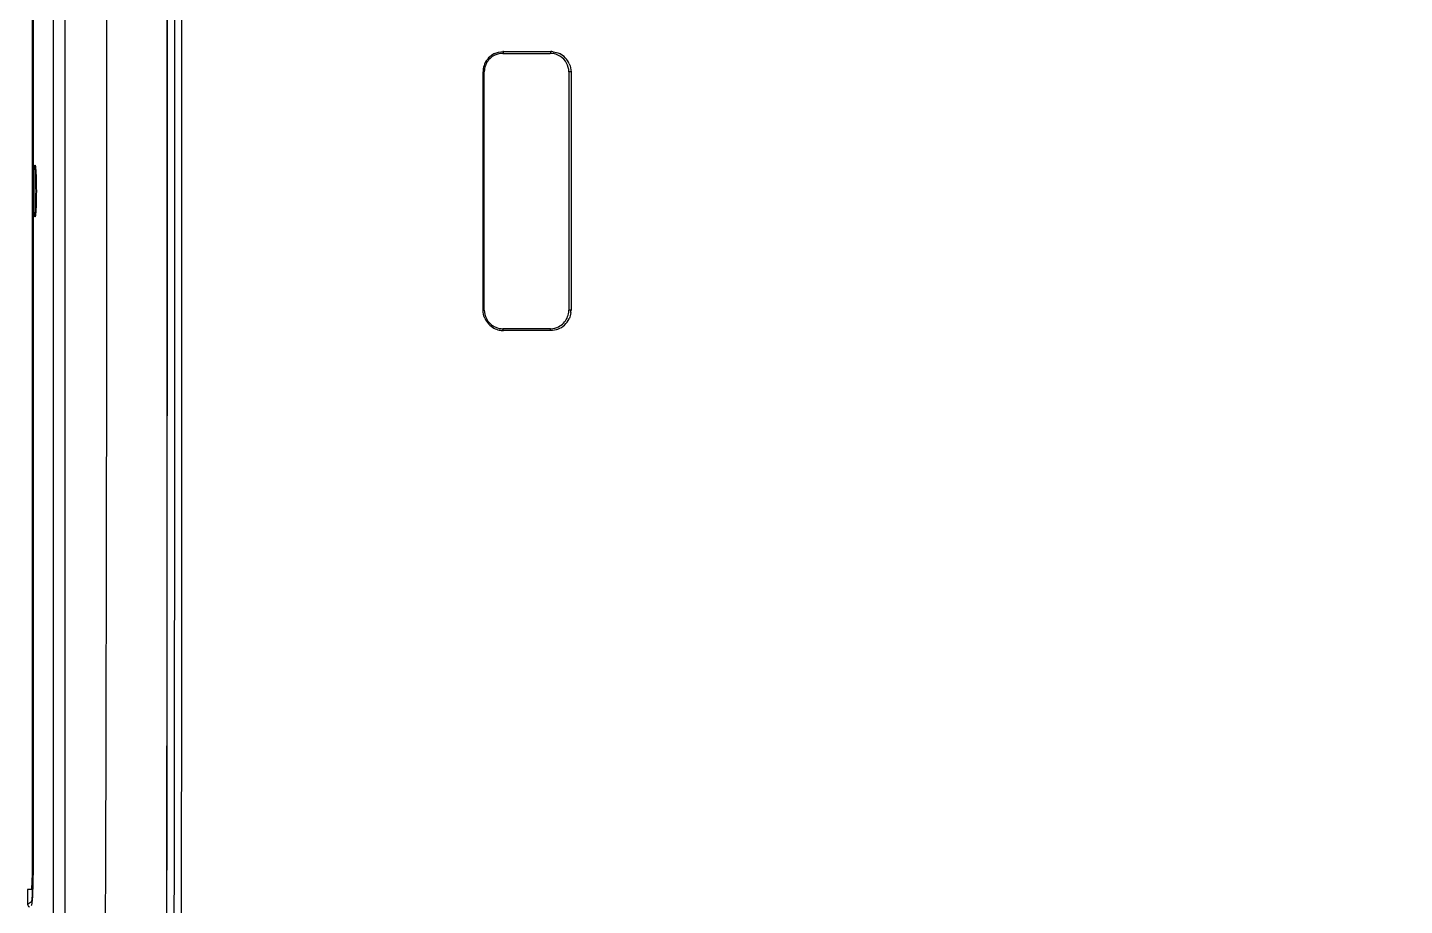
# Model space of a CAD drawing. Header units: millimetres. Extents: x 50 to 1286, y 47 to 781.
# Drawn here: x 49.9 to 287, y 458.4 to 609.5 of the extents above; entities that cross this region are included whole.
import ezdxf

# ---------------------------------------------------------------- set-up
doc = ezdxf.new("R2010")
doc.units = ezdxf.units.MM
doc.header["$LTSCALE"] = 20
doc.layers.add('00_COMPONENTS', color=7, linetype='Continuous')

msp = doc.modelspace()

# ---------------------------------------------------------------- linework, layer by layer
at = {"layer": '00_COMPONENTS', "color": 9, "linetype": 'Continuous'}
for p, q in [((54.402, 407.866), (54.402, 754.833)), ((56.44, 408.326), (56.44, 754.373)), ((50.873, 463.564), (50.873, 699.136)), ((131.849, 605.341), (132.759, 605.344)), ((132.759, 605.344), (139.097, 605.359)), ((139.097, 605.359), (139.92, 605.361)), ((139.92, 605.361), (139.998, 605.362)), ((51.245, 577.4), (51.245, 585.3)), ((132.755, 557.356), (131.849, 557.358)), ((139.093, 557.34), (132.755, 557.356)), ((139.92, 557.338), (139.093, 557.34)), ((139.998, 557.338), (139.92, 557.338)), ((50.873, 463.536), (50.873, 463.564)), ((50.873, 463.536), (50.91, 463.536)), ((50.833, 461.031), (50.835, 461.093)), ((49.944, 458.571), (50.645, 459.039))]:
    msp.add_line(p, q, dxfattribs=at)
at = {"layer": '00_COMPONENTS', "color": 7, "linetype": 'Continuous'}
for p, q in [((50.741, 699.6), (50.741, 463.1)), ((50.91, 699.136), (50.91, 463.564)), ((131.77, 605.05), (131.849, 605.05)), ((131.849, 605.05), (132.679, 605.05)), ((132.679, 605.05), (139.018, 605.05)), ((139.018, 605.05), (139.92, 605.05)), ((128.57, 560.85), (128.57, 601.85)), ((143.12, 601.85), (143.12, 560.85)), ((51.225, 585.8), (51.241, 585.787)), ((50.945, 577.7), (50.945, 585)), ((51.332, 585.3), (51.245, 585.3)), ((51.332, 585.3), (51.245, 585.3)), ((51.24, 576.908), (51.225, 576.9)), ((51.332, 577.4), (51.245, 577.4)), ((51.332, 577.4), (51.245, 577.4)), ((131.849, 557.65), (131.77, 557.65)), ((132.676, 557.65), (131.849, 557.65)), ((139.015, 557.65), (132.676, 557.65)), ((139.92, 557.65), (139.015, 557.65)), ((49.944, 461.1), (49.944, 458.571)), ((50.636, 461.1), (49.944, 461.1))]:
    msp.add_line(p, q, dxfattribs=at)
msp.add_lwpolyline([(73.803, 756.062), (73.868, 718.152), (73.916, 679.213), (73.947, 640.238), (73.962, 601.228), (73.963, 562.184), (73.948, 523.104), (73.917, 483.989), (73.869, 444.839), (73.803, 406.737)], dxfattribs=at)
at = {"layer": '00_COMPONENTS', "color": 9, "linetype": 'Continuous'}
for centre, radius, start, end in [((-83556.706, 581.309), 83632.007, 359.87045716, 0.12959931), ((-144837.172, 581.272), 144913.685, 359.92525473, 0.07481615), ((-94532.606, 581.311), 94606.606, 359.89427364, 0.10583364), ((-37717.856, 581.271), 37781.446, 359.7390937, 0.2611439), ((131.85, 601.851), 3.501, 115.47079, 157.89788), ((131.849, 601.868), 3.483, 90.00244, 91.41975), ((139.998, 601.869), 3.483, 83.03684, 89.9901), ((139.997, 601.851), 3.501, 23.59892, 64.31779), ((131.841, 601.85), 3.491, 174.36261, 179.97359), ((131.875, 601.846), 3.525, 157.96362, 174.35171), ((131.85, 560.848), 3.5, 203.43389, 242.43475), ((140.007, 560.85), 3.491, 353.50407, 359.965), ((131.854, 560.861), 3.514, 242.47838, 258.27243), ((131.851, 560.86), 3.512, 258.3032, 269.96346), ((139.996, 560.849), 3.502, 291.09717, 334.67092), ((-12.787, 463.218), 63.658, 358.08685, 359.33929), ((-32.26, 463.526), 83.133, 359.28146, 0.00661), ((51.146, 459.04), 0.501, 180.1108, 215.59116)]:
    msp.add_arc(centre, radius, start, end, dxfattribs=at)
at = {"layer": '00_COMPONENTS', "color": 7, "linetype": 'Continuous'}
for centre, radius, start, end in [((131.77, 601.85), 3.2, 115.45956, 152.31033), ((131.77, 601.85), 3.2, 90, 115.45956), ((139.92, 601.85), 3.2, 76.61783, 90), ((139.92, 601.85), 3.2, 58.51351, 76.61783), ((139.92, 601.85), 3.2, 28.05481, 58.51351), ((131.77, 601.85), 3.2, 168.96545, 180), ((131.77, 601.85), 3.2, 152.31033, 168.96545), ((139.92, 601.85), 3.2, 0, 28.05481), ((51.245, 585), 0.3, 174.44501, 180), ((51.245, 585), 0.3, 174.44388, 180), ((51.245, 585), 0.3, 95.55499, 174.44501), ((51.245, 585), 0.3, 95.55612, 174.44388), ((51.245, 585), 0.3, 90, 95.55499), ((51.245, 585), 0.3, 90, 95.55612), ((51.245, 577.7), 0.3, 180, 185.55499), ((51.245, 577.7), 0.3, 180, 185.55612), ((51.245, 577.7), 0.3, 185.55499, 264.44501), ((51.245, 577.7), 0.3, 185.55612, 264.44388), ((51.245, 577.7), 0.3, 264.44501, 270), ((51.245, 577.7), 0.3, 264.44388, 270), ((131.77, 560.85), 3.2, 180, 207.22987), ((131.77, 560.85), 3.2, 207.22987, 242.43851), ((139.92, 560.85), 3.2, 296.9144, 334.6489), ((139.92, 560.85), 3.2, 334.6489, 353.68238), ((139.92, 560.85), 3.2, 353.68238, 0), ((131.77, 560.85), 3.2, 242.43851, 264.07669), ((131.77, 560.85), 3.2, 264.07669, 270), ((139.92, 560.85), 3.2, 270, 271.15063), ((139.92, 560.85), 3.2, 271.15063, 296.9144)]:
    msp.add_arc(centre, radius, start, end, dxfattribs=at)
for centre, major_axis, ratio, start_param, end_param in [((50.636, 463.1), (0, 2), 0.0524078, -3.1415927, -1.5707963), ((50.638, 463.564), (0, 5.2), 0.0524797, -3.1066861, -1.5707963), ((50.445, 458.572), (0.417, 0.278), 0.9980229, 2.5547375, 3.7422741)]:
    msp.add_ellipse(centre, major_axis=major_axis, ratio=ratio, start_param=start_param, end_param=end_param, dxfattribs=at)
at = {"layer": '00_COMPONENTS', "color": 9, "linetype": 'Continuous'}
for points, knots in [([(282.935, 778.246), (291.21, 777.95), (307.779, 777.117), (332.589, 774.915), (357.302, 771.469), (381.763, 766.458), (405.888, 760.005), (429.624, 752.239), (452.87, 743.112), (475.493, 732.523), (493.621, 722.268), (507.513, 713.092), (520.928, 703.237), (536.646, 689.535), (553.144, 670.7), (566.529, 649.513), (574.48, 630.175), (578.721, 614.068), (580.813, 601.745), (581.898, 589.295), (582.03, 576.799), (581.203, 564.33), (579.395, 551.963), (576.51, 539.799), (571.234, 524.002), (562.07, 505.209), (547.453, 484.863), (530.018, 466.902), (510.469, 451.302), (489.443, 437.789), (467.343, 426.134), (444.467, 416.108), (421.034, 407.473), (397.146, 400.189), (376.93, 395.237), (360.604, 392.016), (344.194, 389.316), (323.56, 386.853), (298.749, 385.032), (282.198, 384.391), (273.942, 384.178)], [0, 0, 0, 0, 0.0311181, 0.0623407, 0.0935828, 0.1248433, 0.1561196, 0.1873892, 0.2186571, 0.2499252, 0.2811938, 0.2968314, 0.312472, 0.3437352, 0.374995, 0.406247, 0.437498, 0.4531365, 0.4687748, 0.4844169, 0.5000562, 0.5156973, 0.5313375, 0.5469748, 0.5626153, 0.593866, 0.6251215, 0.6563828, 0.6876488, 0.7189164, 0.750184, 0.7814537, 0.8127207, 0.8439929, 0.8752667, 0.8908983, 0.9065236, 0.9377597, 0.9689597, 1, 1, 1, 1]), ([(286.821, 772.827), (291.116, 772.687), (299.718, 772.335), (312.623, 771.49), (325.538, 770.312), (342.771, 768.276), (364.252, 764.77), (389.739, 758.84), (414.853, 751.338), (439.488, 742.321), (459.51, 733.509), (475.103, 725.574), (490.356, 717), (508.641, 704.938), (525.405, 690.794), (537.524, 678.155), (545.864, 668), (553.319, 657.175), (559.744, 645.706), (565.064, 633.685), (569.23, 621.215), (572.165, 608.4), (573.905, 595.372), (574.516, 582.245), (574.055, 569.113), (572.474, 556.065), (568.792, 538.944), (562.619, 522.441), (554.256, 507.055), (544.501, 492.502), (530.047, 475.961), (510.074, 458.836), (488.237, 444.199), (465.118, 431.729), (441.139, 421.046), (416.54, 411.922), (391.458, 404.306), (370.216, 399.286), (353.085, 396.113), (340.197, 394.154), (327.286, 392.575), (314.369, 391.346), (301.458, 390.471), (284.304, 389.711), (262.958, 389.284), (237.485, 389.048), (220.564, 389.06), (212.137, 389.086)], [0, 0, 0, 0, 0.015431, 0.0309086, 0.04643, 0.0619906, 0.0932083, 0.1245234, 0.1558824, 0.1872628, 0.2186575, 0.2343608, 0.2500657, 0.281468, 0.3128683, 0.3285772, 0.3442871, 0.3599983, 0.3757092, 0.3914197, 0.4071311, 0.4228419, 0.4385522, 0.4542622, 0.469972, 0.485681, 0.50139, 0.5327761, 0.5484888, 0.5642012, 0.5956, 0.6270032, 0.6584097, 0.6898126, 0.7212081, 0.7525929, 0.7839563, 0.8152729, 0.8309031, 0.8465052, 0.8620724, 0.8775993, 0.893087, 0.9085308, 0.9392482, 0.9697393, 1, 1, 1, 1]), ([(131.849, 605.352), (131.849, 605.28), (131.842, 605.194), (131.805, 605.05), (131.77, 605.05)], [0, 0, 0, 0, 0.6717032, 1, 1, 1, 1]), ([(139.998, 605.352), (139.998, 605.28), (139.991, 605.195), (139.955, 605.05), (139.92, 605.05)], [0, 0, 0, 0, 0.6723891, 1, 1, 1, 1]), ([(128.349, 601.851), (128.379, 601.851), (128.43, 601.849), (128.504, 601.855), (128.537, 601.844), (128.57, 601.855), (128.57, 601.85)], [0, 0, 0, 0, 0.4003449, 0.7215271, 0.9283316, 1, 1, 1, 1]), ([(143.498, 601.852), (143.452, 601.852), (143.366, 601.851), (143.262, 601.852), (143.193, 601.85), (143.153, 601.853), (143.136, 601.847), (143.12, 601.852), (143.12, 601.85)], [0, 0, 0, 0, 0.3598979, 0.6891738, 0.819635, 0.9177621, 0.978909, 1, 1, 1, 1]), ([(212.384, 389.982), (221.535, 389.954), (239.911, 389.936), (262.92, 390.158), (281.414, 390.544), (295.321, 391.029), (309.23, 391.82), (323.131, 393.001), (337.019, 394.588), (350.889, 396.612), (364.736, 399.119), (383.212, 403.153), (406.149, 409.44), (433.165, 418.807), (459.54, 429.992), (484.946, 443.244), (508.905, 458.985), (527.053, 474.61), (539.944, 488.725), (548.683, 500.132), (556.258, 512.337), (562.556, 525.261), (567.478, 538.763), (572.092, 557.36), (573.368, 571.765), (573.367, 581.35)], [0, 0, 0, 0, 0.0605479, 0.1215959, 0.1522525, 0.1829461, 0.2136689, 0.2444305, 0.2752481, 0.3061486, 0.337167, 0.3683415, 0.4312634, 0.4944029, 0.5574147, 0.6206711, 0.6837562, 0.7467253, 0.7785125, 0.8101142, 0.8416707, 0.873398, 0.9050825, 0.9365809, 1, 1, 1, 1]), ([(128.349, 560.848), (128.379, 560.848), (128.43, 560.85), (128.504, 560.845), (128.537, 560.856), (128.57, 560.844), (128.57, 560.85)], [0, 0, 0, 0, 0.4003778, 0.7215641, 0.9283535, 1, 1, 1, 1]), ([(143.498, 560.848), (143.452, 560.848), (143.366, 560.848), (143.261, 560.847), (143.193, 560.849), (143.153, 560.847), (143.136, 560.852), (143.12, 560.847), (143.12, 560.85)], [0, 0, 0, 0, 0.3598905, 0.6891679, 0.8196324, 0.9177625, 0.9789108, 1, 1, 1, 1]), ([(131.849, 557.348), (131.849, 557.419), (131.842, 557.505), (131.805, 557.65), (131.77, 557.65)], [0, 0, 0, 0, 0.6717242, 1, 1, 1, 1]), ([(139.998, 557.348), (139.998, 557.419), (139.991, 557.505), (139.955, 557.65), (139.92, 557.65)], [0, 0, 0, 0, 0.6723919, 1, 1, 1, 1]), ([(50.645, 459.039), (50.652, 459.043), (50.663, 459.06), (50.675, 459.093), (50.689, 459.141), (50.708, 459.236), (50.73, 459.392), (50.755, 459.621), (50.777, 459.905), (50.799, 460.24), (50.818, 460.621), (50.828, 460.89), (50.833, 461.031)], [0, 0, 0, 0, 0.0109747, 0.0286655, 0.053638, 0.0860074, 0.1727847, 0.2881572, 0.4306578, 0.5983797, 0.7890352, 1, 1, 1, 1])]:
    msp.add_open_spline(points, degree=3, knots=knots, dxfattribs=at)
for points in [[(130.345, 605.012), (130.784, 605.221), (131.277, 605.339), (131.763, 605.351)], [(140.42, 605.326), (140.797, 605.28), (141.172, 605.171), (141.514, 605.006)], [(143.205, 603.253), (143.396, 602.816), (143.498, 602.329), (143.498, 601.852)], [(128.349, 560.848), (128.349, 574.516), (128.349, 588.184), (128.349, 601.851)], [(143.498, 601.852), (143.497, 588.184), (143.497, 574.516), (143.498, 560.848)], [(128.638, 559.456), (128.45, 559.891), (128.349, 560.374), (128.349, 560.848)], [(143.475, 560.455), (143.432, 560.075), (143.325, 559.697), (143.161, 559.351)], [(141.257, 557.582), (140.859, 557.428), (140.425, 557.348), (139.998, 557.348)]]:
    msp.add_open_spline(points, degree=3, dxfattribs=at)
at = {"layer": '00_COMPONENTS', "color": 7, "linetype": 'Continuous'}
for points, knots in [([(51.119, 585.318), (51.127, 585.387), (51.14, 585.506), (51.166, 585.662), (51.187, 585.746), (51.211, 585.799), (51.225, 585.8)], [0, 0, 0, 0, 0.4200836, 0.7258567, 0.9165592, 1, 1, 1, 1]), ([(51.241, 585.79), (51.274, 585.746), (51.295, 585.565), (51.322, 585.402), (51.334, 585.287)], [0, 0, 0, 0, 0.3234584, 1, 1, 1, 1]), ([(51.334, 585.287), (51.388, 584.738), (51.439, 583.414), (51.47, 581.32), (51.438, 579.235), (51.386, 577.922), (51.331, 577.382)], [0, 0, 0, 0, 0.2090028, 0.5022029, 0.7941404, 1, 1, 1, 1]), ([(51.225, 576.9), (51.21, 576.9), (51.185, 576.959), (51.164, 577.049), (51.136, 577.22), (51.122, 577.349), (51.115, 577.425)], [0, 0, 0, 0, 0.0810846, 0.2723899, 0.5795711, 1, 1, 1, 1]), ([(51.331, 577.382), (51.319, 577.273), (51.293, 577.12), (51.272, 576.949), (51.24, 576.909)], [0, 0, 0, 0, 0.6783725, 1, 1, 1, 1])]:
    msp.add_open_spline(points, degree=3, knots=knots, dxfattribs=at)

doc.saveas('drawing.dxf')
